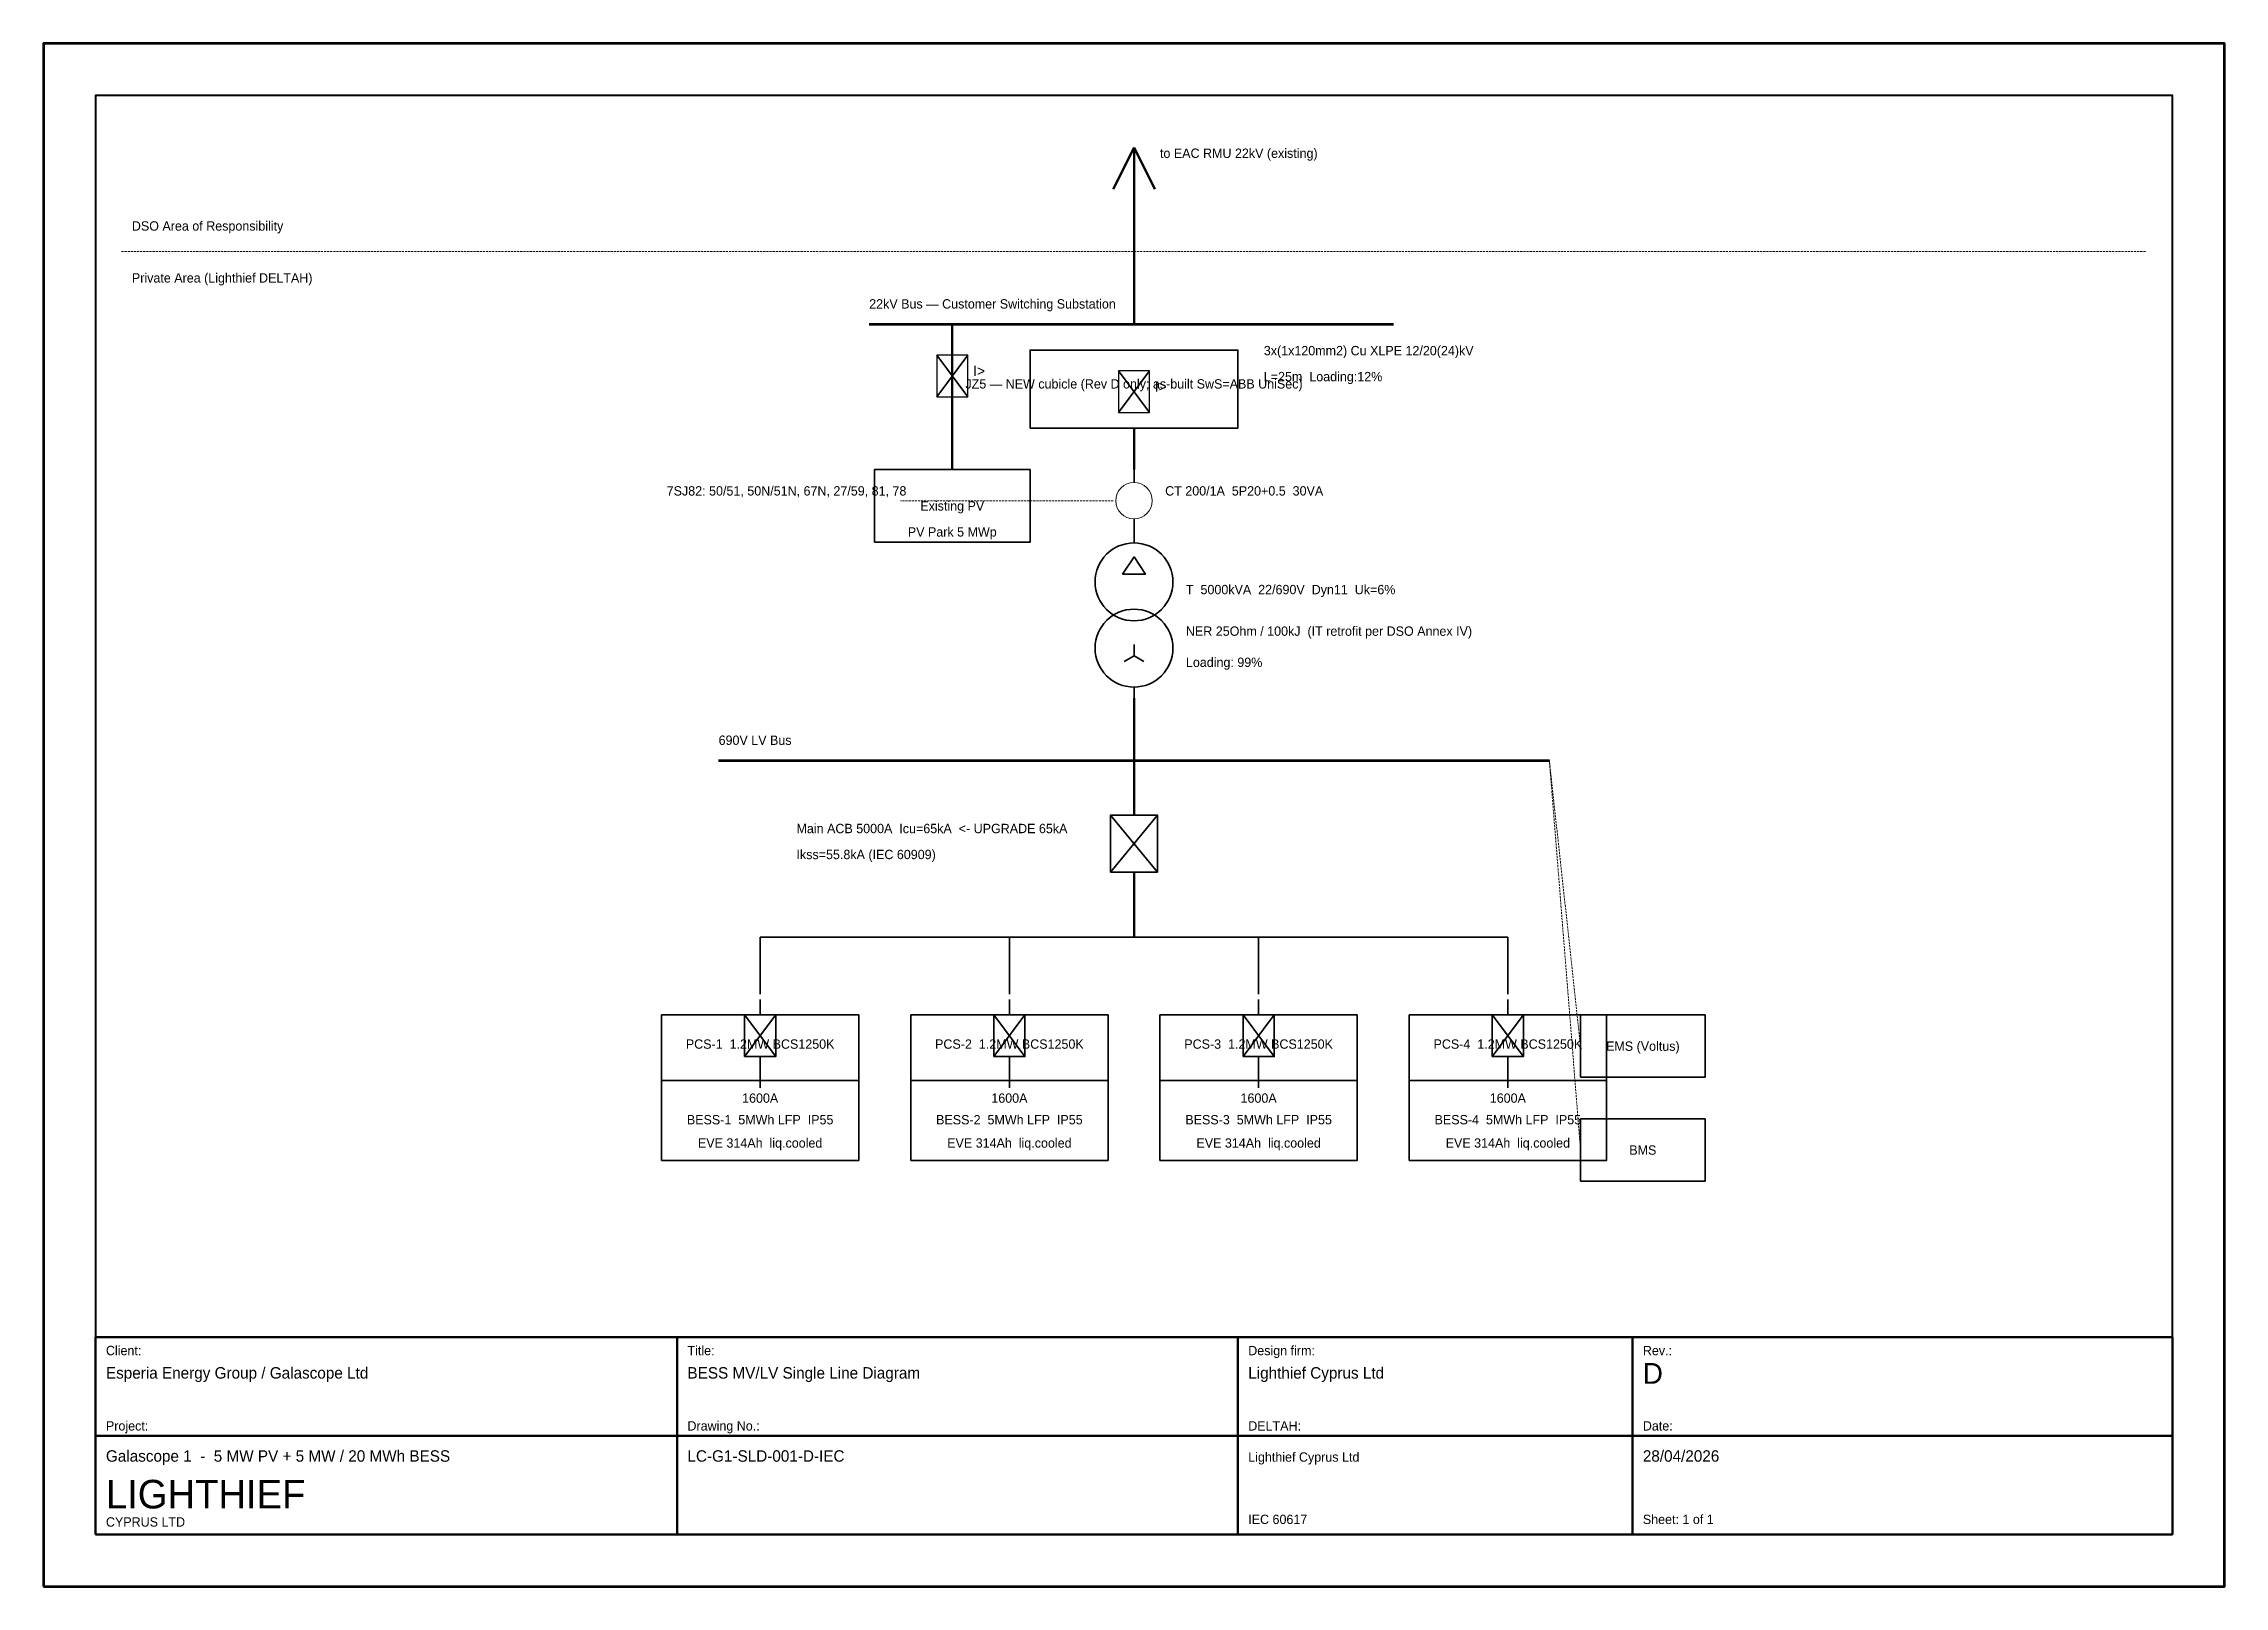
# Model space of a CAD drawing. Header units: millimetres. Extents: x 0 to 420, y 0 to 297.
import ezdxf
from ezdxf.enums import TextEntityAlignment as Align

# ---------------------------------------------------------------- set-up
doc = ezdxf.new("R2010")
doc.units = ezdxf.units.MM
doc.linetypes.add('DASHED2', pattern=[0.6, 0.4, -0.2])
for name, color, linetype, lineweight in [('ANN', 8, 'Continuous', 18), ('BNDRY', 3, 'Continuous', 18), ('CTRL', 4, 'Continuous', 18), ('DIM', 8, 'Continuous', 13), ('FRAME', 7, 'Continuous', 50), ('LV', 2, 'Continuous', 35), ('MV', 1, 'Continuous', 50), ('SYM', 7, 'Continuous', 35), ('TITLE', 7, 'Continuous', 25)]:
    doc.layers.add(name, color=color, linetype=linetype, lineweight=lineweight)

# ---------------------------------------------------------------- blocks, each defined once
blk = doc.blocks.new('_CB2')
for p, q in [((-3, -4), (3, 4)), ((3, -4), (-3, 4))]:
    blk.add_line(p, q)
at = {"lineweight": 25}
blk.add_lwpolyline([(-3, -4), (3, -4), (3, 4), (-3, 4)], close=True, dxfattribs=at)
blk.add_text('I>', height=2).set_placement((4, 0))
blk = doc.blocks.new('_CT2')
for p, q in [((0, 3.5), (0, 6)), ((0, -6), (0, -3.5))]:
    blk.add_line(p, q)
at = {"lineweight": 20}
blk.add_circle((0, 0), 3.5, dxfattribs=at)
blk = doc.blocks.new('_TX2')
for p, q in [((0, 13.88), (0, 17.88)), ((0, -7.88), (-1.91, -8.98)), ((0, -7.88), (0, -5.67)), ((0, -7.88), (1.91, -8.98)), ((0, -13.88), (0, -17.88))]:
    blk.add_line(p, q)
blk.add_lwpolyline([(-2.2, 7.88), (0, 11.18), (2.2, 7.88)], close=True)
at = {"lineweight": 35}
for centre in [(0, 6.38), (0, -6.38)]:
    blk.add_circle(centre, 7.5, dxfattribs=at)
blk = doc.blocks.new('_ACB_M2')
for p, q in [((0, 5.5), (0, 8.5)), ((-4.5, -5.5), (4.5, 5.5)), ((4.5, -5.5), (-4.5, 5.5)), ((0, -5.5), (0, -8.5))]:
    blk.add_line(p, q)
at = {"lineweight": 35}
blk.add_lwpolyline([(-4.5, -5.5), (4.5, -5.5), (4.5, 5.5), (-4.5, 5.5)], close=True, dxfattribs=at)
blk = doc.blocks.new('_ACB_B2')
for p, q in [((0, 4), (0, 7)), ((-3, -4), (3, 4)), ((3, -4), (-3, 4)), ((0, -4), (0, -7))]:
    blk.add_line(p, q)
at = {"lineweight": 35}
blk.add_lwpolyline([(-3, -4), (3, -4), (3, 4), (-3, 4)], close=True, dxfattribs=at)

msp = doc.modelspace()

# ---------------------------------------------------------------- linework, layer by layer
at = {"layer": 'BNDRY', "linetype": 'DASHED2', "lineweight": 18}
msp.add_line((15, 257), (405, 257), dxfattribs=at)
at = {"layer": 'CTRL', "linetype": 'DASHED2', "lineweight": 13}
for p, q in [((206, 209), (165, 209)), ((296, 104), (290, 159)), ((296, 84), (290, 159))]:
    msp.add_line(p, q, dxfattribs=at)
at = {"layer": 'FRAME'}
for p, q in [((122, 10), (122, 48)), ((230, 10), (230, 48)), ((306, 10), (306, 48)), ((10, 29), (410, 29))]:
    msp.add_line(p, q, dxfattribs=at)
at = {"layer": 'FRAME', "lineweight": 70}
msp.add_lwpolyline([(0, 0), (420, 0), (420, 297), (0, 297)], close=True, dxfattribs=at)
at = {"layer": 'FRAME', "lineweight": 40}
msp.add_lwpolyline([(10, 48), (410, 48), (410, 287), (10, 287)], close=True, dxfattribs=at)
at = {"layer": 'FRAME', "lineweight": 50}
msp.add_lwpolyline([(10, 10), (410, 10), (410, 48), (10, 48)], close=True, dxfattribs=at)
at = {"layer": 'LV', "lineweight": 50}
for p, q in [((210, 171), (210, 159)), ((210, 159), (210, 148.5)), ((210, 137.5), (210, 125))]:
    msp.add_line(p, q, dxfattribs=at)
at = {"layer": 'LV', "lineweight": 70}
msp.add_line((130, 159), (290, 159), dxfattribs=at)
at = {"layer": 'LV', "lineweight": 35}
msp.add_line((138, 125), (282, 125), dxfattribs=at)
at = {"layer": 'LV'}
for p, q in [((138, 125), (138, 114)), ((186, 125), (186, 114)), ((234, 125), (234, 114)), ((282, 125), (282, 114)), ((138, 102), (138, 96)), ((186, 102), (186, 96)), ((234, 102), (234, 96)), ((282, 102), (282, 96))]:
    msp.add_line(p, q, dxfattribs=at)
at = {"layer": 'MV'}
for p, q in [((210, 277), (206, 269)), ((210, 277), (214, 269)), ((175, 243), (175, 215))]:
    msp.add_line(p, q, dxfattribs=at)
at = {"layer": 'MV', "lineweight": 50}
for p, q in [((210, 277), (210, 243)), ((210, 223), (210, 215)), ((210, 203), (210, 203))]:
    msp.add_line(p, q, dxfattribs=at)
at = {"layer": 'MV', "lineweight": 70}
msp.add_line((159, 243), (260, 243), dxfattribs=at)
at = {"layer": 'SYM'}
for p, q in [((119, 97.4), (157, 97.4)), ((167, 97.4), (205, 97.4)), ((215, 97.4), (253, 97.4)), ((263, 97.4), (301, 97.4))]:
    msp.add_line(p, q, dxfattribs=at)
at = {"layer": 'SYM', "lineweight": 35}
for points in [[(190, 223), (230, 223), (230, 238), (190, 238)], [(119, 82), (157, 82), (157, 110), (119, 110)], [(167, 82), (205, 82), (205, 110), (167, 110)], [(215, 82), (253, 82), (253, 110), (215, 110)], [(263, 82), (301, 82), (301, 110), (263, 110)]]:
    msp.add_lwpolyline(points, close=True, dxfattribs=at)
at = {"layer": 'SYM'}
for points in [[(160, 201), (190, 201), (190, 215), (160, 215)], [(296, 98), (320, 98), (320, 110), (296, 110)], [(296, 78), (320, 78), (320, 90), (296, 90)]]:
    msp.add_lwpolyline(points, close=True, dxfattribs=at)

# ---------------------------------------------------------------- block references
for name, p in [('_CB2', (175, 233)), ('_CB2', (210, 230)), ('_CT2', (210, 209)), ('_TX2', (210, 187)), ('_ACB_M2', (210, 143)), ('_ACB_B2', (138, 106)), ('_ACB_B2', (186, 106)), ('_ACB_B2', (234, 106)), ('_ACB_B2', (282, 106))]:
    msp.add_blockref(name, p, dxfattribs=at)

# ---------------------------------------------------------------- texts
at = {"layer": 'ANN'}
for s, p in [('to EAC RMU 22kV (existing)', (215, 275)), ('22kV Bus — Customer Switching Substation', (159, 246)), ('3x(1x120mm2) Cu XLPE 12/20(24)kV', (235, 237)), ('CT 200/1A  5P20+0.5  30VA', (216, 210)), ('T  5000kVA  22/690V  Dyn11  Uk=6%', (220, 191)), ('690V LV Bus', (130, 162)), ('Main ACB 5000A  Icu=65kA  <- UPGRADE 65kA', (145, 145))]:
    msp.add_text(s, height=1.8, dxfattribs=at).set_placement(p)
for s, p in [('JZ5 — NEW cubicle (Rev D only; as-built SwS=ABB UniSec)', (210, 231.5)), ('Existing PV', (175, 208)), ('PV Park 5 MWp', (175, 203)), ('PCS-1  1.2MW BCS1250K', (138, 104.4)), ('PCS-2  1.2MW BCS1250K', (186, 104.4)), ('PCS-3  1.2MW BCS1250K', (234, 104.4)), ('PCS-4  1.2MW BCS1250K', (282, 104.4)), ('EMS (Voltus)', (308, 104)), ('BESS-1  5MWh LFP  IP55', (138, 89.84)), ('BESS-2  5MWh LFP  IP55', (186, 89.84)), ('BESS-3  5MWh LFP  IP55', (234, 89.84)), ('BESS-4  5MWh LFP  IP55', (282, 89.84)), ('BMS', (308, 84))]:
    msp.add_text(s, height=1.8, dxfattribs=at).set_placement(p, align=Align.MIDDLE_CENTER)
at = {"layer": 'BNDRY'}
for s, p in [('DSO Area of Responsibility', (17, 261)), ('Private Area (Lighthief DELTAH)', (17, 251))]:
    msp.add_text(s, height=1.8, dxfattribs=at).set_placement(p)
at = {"layer": 'CTRL'}
msp.add_text('7SJ82: 50/51, 50N/51N, 67N, 27/59, 81, 78', height=1.8, dxfattribs=at).set_placement((120, 210))
at = {"layer": 'DIM'}
for s, p in [('L=25m  Loading:12%', (235, 232)), ('NER 25Ohm / 100kJ  (IT retrofit per DSO Annex IV)', (220, 183)), ('Loading: 99%', (220, 177)), ('Ikss=55.8kA (IEC 60909)', (145, 140)), ('IEC 60617', (232, 12))]:
    msp.add_text(s, height=1.8, dxfattribs=at).set_placement(p)
for s, p in [('1600A', (138, 94)), ('1600A', (186, 94)), ('1600A', (234, 94)), ('1600A', (282, 94)), ('EVE 314Ah  liq.cooled', (138, 85.36)), ('EVE 314Ah  liq.cooled', (186, 85.36)), ('EVE 314Ah  liq.cooled', (234, 85.36)), ('EVE 314Ah  liq.cooled', (282, 85.36))]:
    msp.add_text(s, height=1.8, dxfattribs=at).set_placement(p, align=Align.MIDDLE_CENTER)
at = {"layer": 'TITLE'}
for s, height, p in [('Client:', 1.8, (12, 44.5)), ('Title:', 1.8, (124, 44.5)), ('Design firm:', 1.8, (232, 44.5)), ('Rev.:', 1.8, (308, 44.5)), ('Esperia Energy Group / Galascope Ltd', 2.2, (12, 40)), ('BESS MV/LV Single Line Diagram', 2.2, (124, 40)), ('Lighthief Cyprus Ltd', 2.2, (232, 40)), ('D', 4, (308, 39)), ('Project:', 1.8, (12, 30)), ('Drawing No.:', 1.8, (124, 30)), ('DELTAH:', 1.8, (232, 30)), ('Date:', 1.8, (308, 30)), ('Galascope 1  -  5 MW PV + 5 MW / 20 MWh BESS', 2.2, (12, 24)), ('LC-G1-SLD-001-D-IEC', 2.2, (124, 24)), ('Lighthief Cyprus Ltd', 1.8, (232, 24)), ('28/04/2026', 2.2, (308, 24)), ('LIGHTHIEF', 5.5, (12, 15)), ('CYPRUS LTD', 1.8, (12, 11.5)), ('Sheet: 1 of 1', 1.8, (308, 12))]:
    msp.add_text(s, height=height, dxfattribs=at).set_placement(p)

doc.saveas('drawing.dxf')
